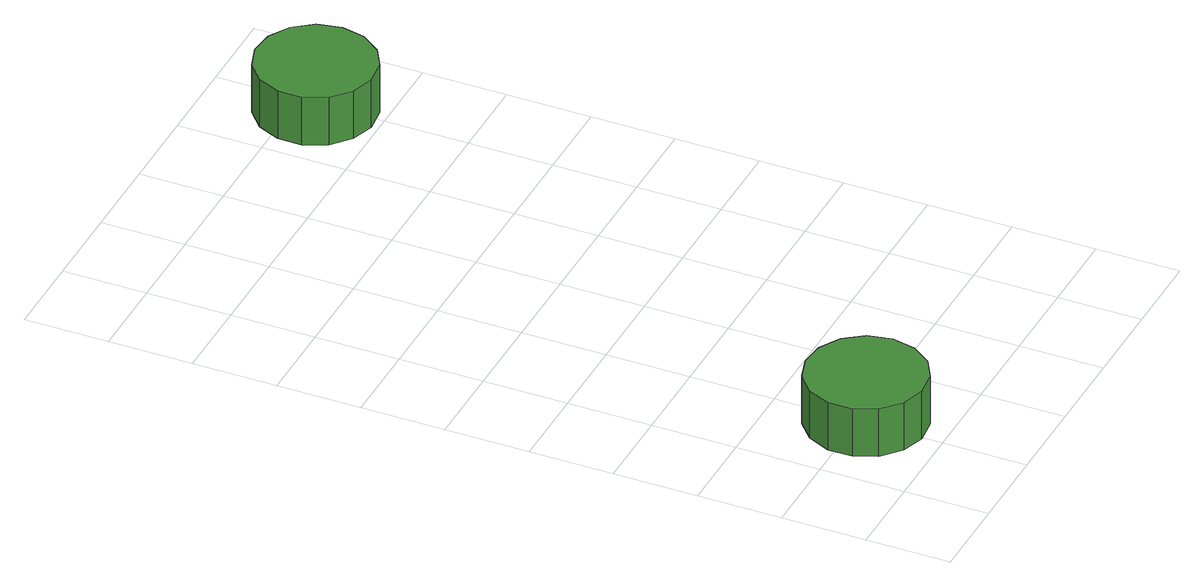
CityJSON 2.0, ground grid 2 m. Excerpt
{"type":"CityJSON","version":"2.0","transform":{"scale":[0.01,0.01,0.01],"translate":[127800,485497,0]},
"CityObjects":{
"tree1":{"type":"SolitaryVegetationObject","attributes":{"function":"something"},"geometry":[{"type":"MultiSurface","lod":"1","boundaries":[[[0,1,2,3,4,5,6,7,8,9,10,11,12,13,14]],[[15,16,17,18,19,20,21,22,23,24,25,26,27,28,29]],[[0,29,28,1]],[[1,28,27,2]],[[2,27,26,3]],[[3,26,25,4]],[[4,25,24,5]],[[5,24,23,6]],[[6,23,22,7]],[[7,22,21,8]],[[8,21,20,9]],[[9,20,19,10]],[[10,19,18,11]],[[11,18,17,12]],[[12,17,16,13]],[[13,16,15,14]],[[14,15,29,0]]]}]},
"tree2":{"type":"SolitaryVegetationObject","attributes":{"function":"something"},"geometry":[{"type":"MultiSurface","lod":"1","boundaries":[[[30,31,32,33,34,35,36,37,38,39,40,41,42,43,44]],[[45,46,47,48,49,50,51,52,53,54,55,56,57,58,59]],[[30,59,58,31]],[[31,58,57,32]],[[32,57,56,33]],[[33,56,55,34]],[[34,55,54,35]],[[35,54,53,36]],[[36,53,52,37]],[[37,52,51,38]],[[38,51,50,39]],[[39,50,49,40]],[[40,49,48,41]],[[41,48,47,42]],[[42,47,46,43]],[[43,46,45,44]],[[44,45,59,30]]]}]}
},
"vertices":[
[351,187,184],[339,243,184],[305,290,184],[255,319,184],[197,325,184],[142,308,184],[99,269,184],[75,216,184],[75,158,184],[99,105,184],[142,66,184],[197,48,184],[255,54,184],[305,83,184],[339,130,184],[339,130,59],[305,83,59],[255,54,59],[197,48,59],[142,66,59],[99,105,59],[75,158,59],[75,216,59],[99,269,59],[142,308,59],[197,325,59],[255,319,59],[305,290,59],[339,243,59],[351,187,59],
[918,1752,188],[906,1809,188],[872,1856,188],[822,1885,188],[764,1891,188],[709,1873,188],[666,1834,188],[642,1781,188],[642,1723,188],[666,1670,188],[709,1632,188],[764,1614,188],[822,1620,188],[872,1649,188],[906,1696,188],[906,1696,63],[872,1649,63],[822,1620,63],[764,1614,63],[709,1632,63],[666,1670,63],[642,1723,63],[642,1781,63],[666,1834,63],[709,1873,63],[764,1891,63],[822,1885,63],[872,1856,63],[906,1809,63],[918,1752,63]
]}
